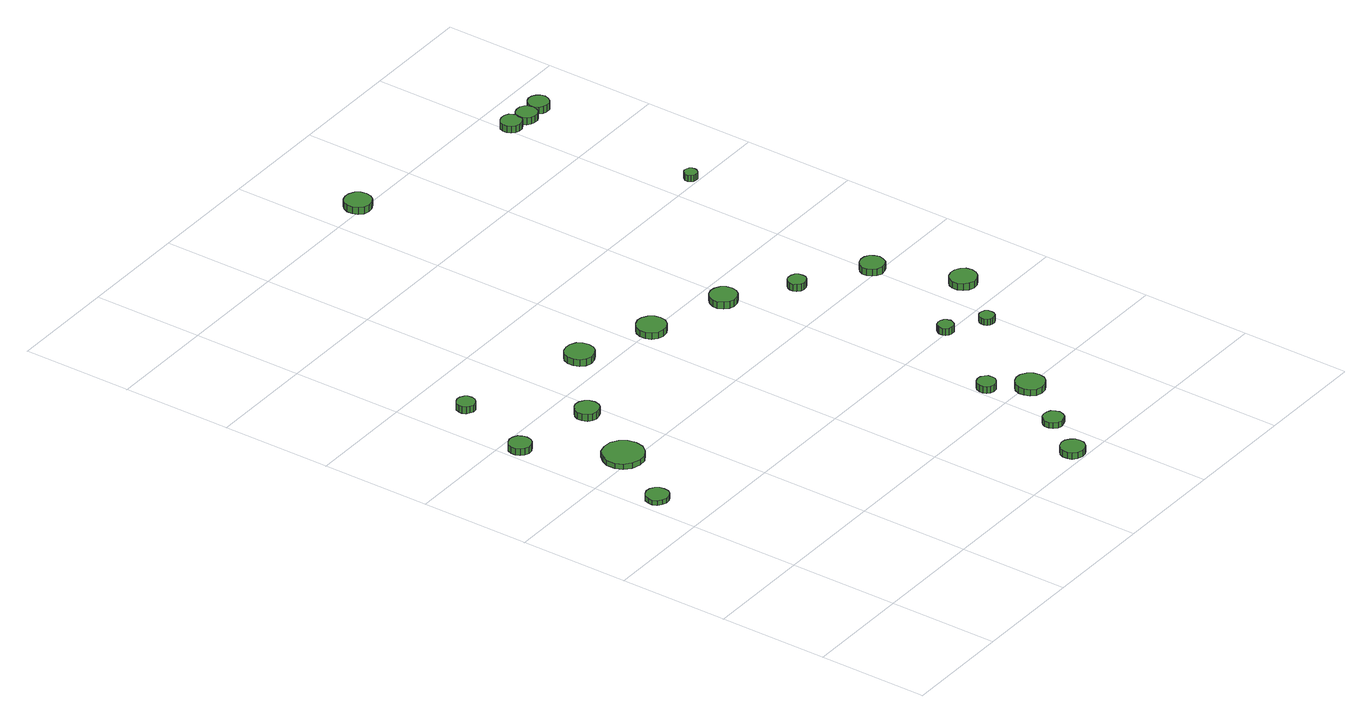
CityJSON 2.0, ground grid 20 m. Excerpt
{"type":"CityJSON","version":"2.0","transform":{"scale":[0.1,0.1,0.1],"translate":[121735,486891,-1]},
"CityObjects":{
"tree1":{"type":"SolitaryVegetationObject","attributes":{"function":"something"},"geometry":[{"type":"MultiSurface","lod":"1","boundaries":[[[0,1,2,3,4,5,6,7,8,9,10,11,12,13,14]],[[15,16,17,18,19,20,21,22,23,24,25,26,27,28,29]],[[0,29,28,1]],[[1,28,27,2]],[[2,27,26,3]],[[3,26,25,4]],[[4,25,24,5]],[[5,24,23,6]],[[6,23,22,7]],[[7,22,21,8]],[[8,21,20,9]],[[9,20,19,10]],[[10,19,18,11]],[[11,18,17,12]],[[12,17,16,13]],[[13,16,15,14]],[[14,15,29,0]]]}]},
"tree2":{"type":"SolitaryVegetationObject","attributes":{"function":"something"},"geometry":[{"type":"MultiSurface","lod":"1","boundaries":[[[30,31,32,33,34,35,36,37,38,39,40,41,42,43,44]],[[45,46,47,48,49,50,51,52,53,54,55,56,57,58,59]],[[30,59,58,31]],[[31,58,57,32]],[[32,57,56,33]],[[33,56,55,34]],[[34,55,54,35]],[[35,54,53,36]],[[36,53,52,37]],[[37,52,51,38]],[[38,51,50,39]],[[39,50,49,40]],[[40,49,48,41]],[[41,48,47,42]],[[42,47,46,43]],[[43,46,45,44]],[[44,45,59,30]]]}]},
"tree3":{"type":"SolitaryVegetationObject","attributes":{"function":"something"},"geometry":[{"type":"MultiSurface","lod":"1","boundaries":[[[60,61,62,63,64,65,66,67,68,69,70,71,72,73,74]],[[75,76,77,78,79,80,81,82,83,84,85,86,87,88,89]],[[60,89,88,61]],[[61,88,87,62]],[[62,87,86,63]],[[63,86,85,64]],[[64,85,84,65]],[[65,84,83,66]],[[66,83,82,67]],[[67,82,81,68]],[[68,81,80,69]],[[69,80,79,70]],[[70,79,78,71]],[[71,78,77,72]],[[72,77,76,73]],[[73,76,75,74]],[[74,75,89,60]]]}]},
"tree4":{"type":"SolitaryVegetationObject","attributes":{"function":"something"},"geometry":[{"type":"MultiSurface","lod":"1","boundaries":[[[90,91,92,93,94,95,96,97,98,99,100,101,102,103,104]],[[105,106,107,108,109,110,111,112,113,114,115,116,117,118,119]],[[90,119,118,91]],[[91,118,117,92]],[[92,117,116,93]],[[93,116,115,94]],[[94,115,114,95]],[[95,114,113,96]],[[96,113,112,97]],[[97,112,111,98]],[[98,111,110,99]],[[99,110,109,100]],[[100,109,108,101]],[[101,108,107,102]],[[102,107,106,103]],[[103,106,105,104]],[[104,105,119,90]]]}]},
"tree5":{"type":"SolitaryVegetationObject","attributes":{"function":"something"},"geometry":[{"type":"MultiSurface","lod":"1","boundaries":[[[120,121,122,123,124,125,126,127,128,129,130,131,132,133,134]],[[135,136,137,138,139,140,141,142,143,144,145,146,147,148,149]],[[120,149,148,121]],[[121,148,147,122]],[[122,147,146,123]],[[123,146,145,124]],[[124,145,144,125]],[[125,144,143,126]],[[126,143,142,127]],[[127,142,141,128]],[[128,141,140,129]],[[129,140,139,130]],[[130,139,138,131]],[[131,138,137,132]],[[132,137,136,133]],[[133,136,135,134]],[[134,135,149,120]]]}]},
"tree6":{"type":"SolitaryVegetationObject","attributes":{"function":"something"},"geometry":[{"type":"MultiSurface","lod":"1","boundaries":[[[150,151,152,153,154,155,156,157,158,159,160,161,162,163,164]],[[165,166,167,168,169,170,171,172,173,174,175,176,177,178,179]],[[150,179,178,151]],[[151,178,177,152]],[[152,177,176,153]],[[153,176,175,154]],[[154,175,174,155]],[[155,174,173,156]],[[156,173,172,157]],[[157,172,171,158]],[[158,171,170,159]],[[159,170,169,160]],[[160,169,168,161]],[[161,168,167,162]],[[162,167,166,163]],[[163,166,165,164]],[[164,165,179,150]]]}]},
"tree7":{"type":"SolitaryVegetationObject","attributes":{"function":"something"},"geometry":[{"type":"MultiSurface","lod":"1","boundaries":[[[180,181,182,183,184,185,186,187,188,189,190,191,192,193,194]],[[195,196,197,198,199,200,201,202,203,204,205,206,207,208,209]],[[180,209,208,181]],[[181,208,207,182]],[[182,207,206,183]],[[183,206,205,184]],[[184,205,204,185]],[[185,204,203,186]],[[186,203,202,187]],[[187,202,201,188]],[[188,201,200,189]],[[189,200,199,190]],[[190,199,198,191]],[[191,198,197,192]],[[192,197,196,193]],[[193,196,195,194]],[[194,195,209,180]]]}]},
"tree8":{"type":"SolitaryVegetationObject","attributes":{"function":"something"},"geometry":[{"type":"MultiSurface","lod":"1","boundaries":[[[210,211,212,213,214,215,216,217,218,219,220,221,222,223,224]],[[225,226,227,228,229,230,231,232,233,234,235,236,237,238,239]],[[210,239,238,211]],[[211,238,237,212]],[[212,237,236,213]],[[213,236,235,214]],[[214,235,234,215]],[[215,234,233,216]],[[216,233,232,217]],[[217,232,231,218]],[[218,231,230,219]],[[219,230,229,220]],[[220,229,228,221]],[[221,228,227,222]],[[222,227,226,223]],[[223,226,225,224]],[[224,225,239,210]]]}]},
"tree9":{"type":"SolitaryVegetationObject","attributes":{"function":"something"},"geometry":[{"type":"MultiSurface","lod":"1","boundaries":[[[240,241,242,243,244,245,246,247,248,249,250,251,252,253,254]],[[255,256,257,258,259,260,261,262,263,264,265,266,267,268,269]],[[240,269,268,241]],[[241,268,267,242]],[[242,267,266,243]],[[243,266,265,244]],[[244,265,264,245]],[[245,264,263,246]],[[246,263,262,247]],[[247,262,261,248]],[[248,261,260,249]],[[249,260,259,250]],[[250,259,258,251]],[[251,258,257,252]],[[252,257,256,253]],[[253,256,255,254]],[[254,255,269,240]]]}]},
"tree10":{"type":"SolitaryVegetationObject","attributes":{"function":"something"},"geometry":[{"type":"MultiSurface","lod":"1","boundaries":[[[270,271,272,273,274,275,276,277,278,279,280,281,282,283,284]],[[285,286,287,288,289,290,291,292,293,294,295,296,297,298,299]],[[270,299,298,271]],[[271,298,297,272]],[[272,297,296,273]],[[273,296,295,274]],[[274,295,294,275]],[[275,294,293,276]],[[276,293,292,277]],[[277,292,291,278]],[[278,291,290,279]],[[279,290,289,280]],[[280,289,288,281]],[[281,288,287,282]],[[282,287,286,283]],[[283,286,285,284]],[[284,285,299,270]]]}]},
"tree11":{"type":"SolitaryVegetationObject","attributes":{"function":"something"},"geometry":[{"type":"MultiSurface","lod":"1","boundaries":[[[300,301,302,303,304,305,306,307,308,309,310,311,312,313,314]],[[315,316,317,318,319,320,321,322,323,324,325,326,327,328,329]],[[300,329,328,301]],[[301,328,327,302]],[[302,327,326,303]],[[303,326,325,304]],[[304,325,324,305]],[[305,324,323,306]],[[306,323,322,307]],[[307,322,321,308]],[[308,321,320,309]],[[309,320,319,310]],[[310,319,318,311]],[[311,318,317,312]],[[312,317,316,313]],[[313,316,315,314]],[[314,315,329,300]]]}]},
"tree12":{"type":"SolitaryVegetationObject","attributes":{"function":"something"},"geometry":[{"type":"MultiSurface","lod":"1","boundaries":[[[330,331,332,333,334,335,336,337,338,339,340,341,342,343,344]],[[345,346,347,348,349,350,351,352,353,354,355,356,357,358,359]],[[330,359,358,331]],[[331,358,357,332]],[[332,357,356,333]],[[333,356,355,334]],[[334,355,354,335]],[[335,354,353,336]],[[336,353,352,337]],[[337,352,351,338]],[[338,351,350,339]],[[339,350,349,340]],[[340,349,348,341]],[[341,348,347,342]],[[342,347,346,343]],[[343,346,345,344]],[[344,345,359,330]]]}]},
"tree13":{"type":"SolitaryVegetationObject","attributes":{"function":"something"},"geometry":[{"type":"MultiSurface","lod":"1","boundaries":[[[360,361,362,363,364,365,366,367,368,369,370,371,372,373,374]],[[375,376,377,378,379,380,381,382,383,384,385,386,387,388,389]],[[360,389,388,361]],[[361,388,387,362]],[[362,387,386,363]],[[363,386,385,364]],[[364,385,384,365]],[[365,384,383,366]],[[366,383,382,367]],[[367,382,381,368]],[[368,381,380,369]],[[369,380,379,370]],[[370,379,378,371]],[[371,378,377,372]],[[372,377,376,373]],[[373,376,375,374]],[[374,375,389,360]]]}]},
"tree14":{"type":"SolitaryVegetationObject","attributes":{"function":"something"},"geometry":[{"type":"MultiSurface","lod":"1","boundaries":[[[390,391,392,393,394,395,396,397,398,399,400,401,402,403,404]],[[405,406,407,408,409,410,411,412,413,414,415,416,417,418,419]],[[390,419,418,391]],[[391,418,417,392]],[[392,417,416,393]],[[393,416,415,394]],[[394,415,414,395]],[[395,414,413,396]],[[396,413,412,397]],[[397,412,411,398]],[[398,411,410,399]],[[399,410,409,400]],[[400,409,408,401]],[[401,408,407,402]],[[402,407,406,403]],[[403,406,405,404]],[[404,405,419,390]]]}]},
"tree15":{"type":"SolitaryVegetationObject","attributes":{"function":"something"},"geometry":[{"type":"MultiSurface","lod":"1","boundaries":[[[420,421,422,423,424,425,426,427,428,429,430,431,432,433,434]],[[435,436,437,438,439,440,441,442,443,444,445,446,447,448,449]],[[420,449,448,421]],[[421,448,447,422]],[[422,447,446,423]],[[423,446,445,424]],[[424,445,444,425]],[[425,444,443,426]],[[426,443,442,427]],[[427,442,441,428]],[[428,441,440,429]],[[429,440,439,430]],[[430,439,438,431]],[[431,438,437,432]],[[432,437,436,433]],[[433,436,435,434]],[[434,435,449,420]]]}]},
"tree16":{"type":"SolitaryVegetationObject","attributes":{"function":"something"},"geometry":[{"type":"MultiSurface","lod":"1","boundaries":[[[450,451,452,453,454,455,456,457,458,459,460,461,462,463,464]],[[465,466,467,468,469,470,471,472,473,474,475,476,477,478,479]],[[450,479,478,451]],[[451,478,477,452]],[[452,477,476,453]],[[453,476,475,454]],[[454,475,474,455]],[[455,474,473,456]],[[456,473,472,457]],[[457,472,471,458]],[[458,471,470,459]],[[459,470,469,460]],[[460,469,468,461]],[[461,468,467,462]],[[462,467,466,463]],[[463,466,465,464]],[[464,465,479,450]]]}]},
"tree17":{"type":"SolitaryVegetationObject","attributes":{"function":"something"},"geometry":[{"type":"MultiSurface","lod":"1","boundaries":[[[480,481,482,483,484,485,486,487,488,489,490,491,492,493,494]],[[495,496,497,498,499,500,501,502,503,504,505,506,507,508,509]],[[480,509,508,481]],[[481,508,507,482]],[[482,507,506,483]],[[483,506,505,484]],[[484,505,504,485]],[[485,504,503,486]],[[486,503,502,487]],[[487,502,501,488]],[[488,501,500,489]],[[489,500,499,490]],[[490,499,498,491]],[[491,498,497,492]],[[492,497,496,493]],[[493,496,495,494]],[[494,495,509,480]]]}]},
"tree18":{"type":"SolitaryVegetationObject","attributes":{"function":"something"},"geometry":[{"type":"MultiSurface","lod":"1","boundaries":[[[510,511,512,513,514,515,516,517,518,519,520,521,522,523,524]],[[525,526,527,528,529,530,531,532,533,534,535,536,537,538,539]],[[510,539,538,511]],[[511,538,537,512]],[[512,537,536,513]],[[513,536,535,514]],[[514,535,534,515]],[[515,534,533,516]],[[516,533,532,517]],[[517,532,531,518]],[[518,531,530,519]],[[519,530,529,520]],[[520,529,528,521]],[[521,528,527,522]],[[522,527,526,523]],[[523,526,525,524]],[[524,525,539,510]]]}]},
"tree19":{"type":"SolitaryVegetationObject","attributes":{"function":"something"},"geometry":[{"type":"MultiSurface","lod":"1","boundaries":[[[540,541,542,543,544,545,546,547,548,549,550,551,552,553,554]],[[555,556,557,558,559,560,561,562,563,564,565,566,567,568,569]],[[540,569,568,541]],[[541,568,567,542]],[[542,567,566,543]],[[543,566,565,544]],[[544,565,564,545]],[[545,564,563,546]],[[546,563,562,547]],[[547,562,561,548]],[[548,561,560,549]],[[549,560,559,550]],[[550,559,558,551]],[[551,558,557,552]],[[552,557,556,553]],[[553,556,555,554]],[[554,555,569,540]]]}]},
"tree20":{"type":"SolitaryVegetationObject","attributes":{"function":"something"},"geometry":[{"type":"MultiSurface","lod":"1","boundaries":[[[570,571,572,573,574,575,576,577,578,579,580,581,582,583,584]],[[585,586,587,588,589,590,591,592,593,594,595,596,597,598,599]],[[570,599,598,571]],[[571,598,597,572]],[[572,597,596,573]],[[573,596,595,574]],[[574,595,594,575]],[[575,594,593,576]],[[576,593,592,577]],[[577,592,591,578]],[[578,591,590,579]],[[579,590,589,580]],[[580,589,588,581]],[[581,588,587,582]],[[582,587,586,583]],[[583,586,585,584]],[[584,585,599,570]]]}]},
"tree21":{"type":"SolitaryVegetationObject","attributes":{"function":"something"},"geometry":[{"type":"MultiSurface","lod":"1","boundaries":[[[600,601,602,603,604,605,606,607,608,609,610,611,612,613,614]],[[615,616,617,618,619,620,621,622,623,624,625,626,627,628,629]],[[600,629,628,601]],[[601,628,627,602]],[[602,627,626,603]],[[603,626,625,604]],[[604,625,624,605]],[[605,624,623,606]],[[606,623,622,607]],[[607,622,621,608]],[[608,621,620,609]],[[609,620,619,610]],[[610,619,618,611]],[[611,618,617,612]],[[612,617,616,613]],[[613,616,615,614]],[[614,615,629,600]]]}]},
"tree22":{"type":"SolitaryVegetationObject","attributes":{"function":"something"},"geometry":[{"type":"MultiSurface","lod":"1","boundaries":[[[630,631,632,633,634,635,636,637,638,639,640,641,642,643,644]],[[645,646,647,648,649,650,651,652,653,654,655,656,657,658,659]],[[630,659,658,631]],[[631,658,657,632]],[[632,657,656,633]],[[633,656,655,634]],[[634,655,654,635]],[[635,654,653,636]],[[636,653,652,637]],[[637,652,651,638]],[[638,651,650,639]],[[639,650,649,640]],[[640,649,648,641]],[[641,648,647,642]],[[642,647,646,643]],[[643,646,645,644]],[[644,645,659,630]]]}]}
},
"vertices":[
[54,499,15],[53,507,15],[48,514,15],[40,518,15],[32,519,15],[24,516,15],[17,511,15],[14,503,15],[14,494,15],[17,487,15],[24,481,15],[32,478,15],[40,479,15],[48,483,15],[53,490,15],[53,490,6],[48,483,6],[40,479,6],[32,478,6],[24,481,6],[17,487,6],[14,494,6],[14,503,6],[17,511,6],[24,516,6],[32,519,6],[40,518,6],[48,514,6],[53,507,6],[54,499,6],
[46,769,19],[44,777,19],[40,784,19],[32,788,19],[24,789,19],[16,786,19],[10,781,19],[7,773,19],[7,765,19],[10,757,19],[16,752,19],[24,749,19],[32,750,19],[40,754,19],[44,761,19],[44,761,6],[40,754,6],[32,750,6],[24,749,6],[16,752,6],[10,757,6],[7,765,6],[7,773,6],[10,781,6],[16,786,6],[24,789,6],[32,788,6],[40,784,6],[44,777,6],[46,769,6],
[140,616,16],[137,631,16],[128,643,16],[115,651,16],[100,652,16],[85,648,16],[74,637,16],[68,624,16],[68,608,16],[74,595,16],[85,585,16],[100,580,16],[115,581,16],[128,589,16],[137,601,16],[137,601,6],[128,589,6],[115,581,6],[100,580,6],[85,585,6],[74,595,6],[68,608,6],[68,624,6],[74,637,6],[85,648,6],[100,652,6],[115,651,6],[128,643,6],[137,631,6],[140,616,6],
[88,910,22],[87,917,22],[83,922,22],[77,926,22],[70,927,22],[63,924,22],[58,920,22],[55,913,22],[55,907,22],[58,900,22],[63,896,22],[70,893,22],[77,894,22],[83,898,22],[87,903,22],[87,903,9],[83,898,9],[77,894,9],[70,893,9],[63,896,9],[58,900,9],[55,907,9],[55,913,9],[58,920,9],[63,924,9],[70,927,9],[77,926,9],[83,922,9],[87,917,9],[88,910,9],
[196,739,20],[194,748,20],[189,755,20],[181,760,20],[172,761,20],[164,758,20],[157,752,20],[153,744,20],[153,735,20],[157,726,20],[164,720,20],[172,718,20],[181,719,20],[189,723,20],[194,730,20],[194,730,7],[189,723,7],[181,719,7],[172,718,7],[164,720,7],[157,726,7],[153,735,7],[153,744,7],[157,752,7],[164,758,7],[172,761,7],[181,760,7],[189,755,7],[194,748,7],[196,739,7],
[564,23,18],[563,32,18],[557,39,18],[550,44,18],[541,45,18],[532,42,18],[525,36,18],[522,28,18],[522,19,18],[525,11,18],[532,5,18],[541,2,18],[550,3,18],[557,7,18],[563,15,18],[563,15,6],[557,7,6],[550,3,6],[541,2,6],[532,5,6],[525,11,6],[522,19,6],[522,28,6],[525,36,6],[532,42,6],[541,45,6],[550,44,6],[557,39,6],[563,32,6],[564,23,6],
[333,848,19],[331,859,19],[325,868,19],[315,873,19],[305,874,19],[294,871,19],[286,864,19],[282,854,19],[282,843,19],[286,833,19],[294,826,19],[305,822,19],[315,824,19],[325,829,19],[331,838,19],[331,838,6],[325,829,6],[315,824,6],[305,822,6],[294,826,6],[286,833,6],[282,843,6],[282,854,6],[286,864,6],[294,871,6],[305,874,6],[315,873,6],[325,868,6],[331,859,6],[333,848,6],
[618,102,16],[616,109,16],[612,116,16],[605,119,16],[597,120,16],[590,118,16],[584,113,16],[581,106,16],[581,98,16],[584,91,16],[590,86,16],[597,84,16],[605,85,16],[612,88,16],[616,95,16],[616,95,5],[612,88,5],[605,85,5],[597,84,5],[590,86,5],[584,91,5],[581,98,5],[581,106,5],[584,113,5],[590,118,5],[597,120,5],[605,119,5],[612,116,5],[616,109,5],[618,102,5],
[470,801,17],[468,811,17],[461,820,17],[452,826,17],[441,827,17],[431,823,17],[423,816,17],[418,806,17],[418,795,17],[423,785,17],[431,778,17],[441,775,17],[452,776,17],[461,781,17],[468,790,17],[468,790,5],[461,781,5],[452,776,5],[441,775,5],[431,778,5],[423,785,5],[418,795,5],[418,806,5],[423,816,5],[431,823,5],[441,827,5],[452,826,5],[461,820,5],[468,811,5],[470,801,5],
[636,251,19],[635,258,19],[631,263,19],[625,267,19],[618,268,19],[611,265,19],[606,261,19],[603,254,19],[603,247,19],[606,241,19],[611,236,19],[618,234,19],[625,235,19],[631,239,19],[635,244,19],[635,244,6],[631,239,6],[625,235,6],[618,234,6],[611,236,6],[606,241,6],[603,247,6],[603,254,6],[606,261,6],[611,265,6],[618,268,6],[625,267,6],[631,263,6],[635,258,6],[636,251,6],
[689,194,17],[687,204,17],[681,213,17],[671,219,17],[661,220,17],[650,216,17],[642,209,17],[638,199,17],[638,189,17],[642,179,17],[650,171,17],[661,168,17],[671,169,17],[681,175,17],[687,183,17],[687,183,5],[681,175,5],[671,169,5],[661,168,5],[650,171,5],[642,179,5],[638,189,5],[638,199,5],[642,209,5],[650,216,5],[661,220,5],[671,219,5],[681,213,5],[687,204,5],[689,194,5],
[608,755,19],[606,765,19],[600,773,19],[591,778,19],[581,779,19],[572,776,19],[565,769,19],[560,760,19],[560,750,19],[565,741,19],[572,734,19],[581,731,19],[591,732,19],[600,737,19],[606,745,19],[606,745,6],[600,737,6],[591,732,6],[581,731,6],[572,734,6],[565,741,6],[560,750,6],[560,760,6],[565,769,6],[572,776,6],[581,779,6],[591,778,6],[600,773,6],[606,765,6],[608,755,6],
[731,402,23],[729,407,23],[726,412,23],[721,415,23],[715,416,23],[709,414,23],[705,410,23],[703,405,23],[703,399,23],[705,393,23],[709,389,23],[715,388,23],[721,388,23],[726,391,23],[729,396,23],[729,396,10],[726,391,10],[721,388,10],[715,388,10],[709,389,10],[705,393,10],[703,399,10],[703,405,10],[705,410,10],[709,414,10],[715,416,10],[721,415,10],[726,412,10],[729,407,10],[731,402,10],
[489,1406,23],[487,1416,23],[481,1424,23],[472,1429,23],[463,1430,23],[453,1427,23],[446,1420,23],[442,1411,23],[442,1401,23],[446,1392,23],[453,1385,23],[463,1382,23],[472,1383,23],[481,1388,23],[487,1396,23],[487,1396,10],[481,1388,10],[472,1383,10],[463,1382,10],[453,1385,10],[446,1392,10],[442,1401,10],[442,1411,10],[446,1420,10],[453,1427,10],[463,1430,10],[472,1429,10],[481,1424,10],[487,1416,10],[489,1406,10],
[794,364,21],[793,370,21],[790,375,21],[785,377,21],[779,378,21],[774,376,21],[770,372,21],[768,367,21],[768,362,21],[770,356,21],[774,353,21],[779,351,21],[785,352,21],[790,354,21],[793,359,21],[793,359,9],[790,354,9],[785,352,9],[779,351,9],[774,353,9],[770,356,9],[768,362,9],[768,367,9],[770,372,9],[774,376,9],[779,378,9],[785,377,9],[790,375,9],[793,370,9],[794,364,9],
[703,680,22],[702,687,22],[698,692,22],[692,695,22],[685,696,22],[679,694,22],[674,689,22],[671,683,22],[671,677,22],[674,671,22],[679,666,22],[685,664,22],[692,665,22],[698,668,22],[702,673,22],[702,673,9],[698,668,9],[692,665,9],[685,664,9],[679,666,9],[674,671,9],[671,677,9],[671,683,9],[674,689,9],[679,694,9],[685,696,9],[692,695,9],[698,692,9],[702,687,9],[703,680,9],
[813,603,29],[811,611,29],[806,619,29],[798,623,29],[789,624,29],[780,621,29],[774,615,29],[770,607,29],[770,598,29],[774,590,29],[780,584,29],[789,581,29],[798,582,29],[806,586,29],[811,594,29],[811,594,16],[806,586,16],[798,582,16],[789,581,16],[780,584,16],[774,590,16],[770,598,16],[770,607,16],[774,615,16],[780,621,16],[789,624,16],[798,623,16],[806,619,16],[811,611,16],[813,603,16],
[871,459,27],[869,468,27],[863,476,27],[854,481,27],[844,482,27],[835,479,27],[827,473,27],[823,464,27],[823,454,27],[827,445,27],[835,438,27],[844,435,27],[854,436,27],[863,441,27],[869,449,27],[869,449,14],[863,441,14],[854,436,14],[844,435,14],[835,438,14],[827,445,14],[823,454,14],[823,464,14],[827,473,14],[835,479,14],[844,482,14],[854,481,14],[863,476,14],[869,468,14],[871,459,14],
[863,1010,22],[862,1015,22],[859,1019,22],[855,1021,22],[850,1022,22],[845,1020,22],[842,1017,22],[840,1013,22],[840,1008,22],[842,1004,22],[845,1000,22],[850,999,22],[855,999,22],[859,1002,22],[862,1006,22],[862,1006,10],[859,1002,10],[855,999,10],[850,999,10],[845,1000,10],[842,1004,10],[840,1008,10],[840,1013,10],[842,1017,10],[845,1020,10],[850,1022,10],[855,1021,10],[859,1019,10],[862,1015,10],[863,1010,10],
[823,1338,25],[821,1345,25],[817,1352,25],[810,1356,25],[802,1356,25],[795,1354,25],[789,1349,25],[786,1342,25],[786,1334,25],[789,1327,25],[795,1322,25],[802,1319,25],[810,1320,25],[817,1324,25],[821,1330,25],[821,1330,12],[817,1324,12],[810,1320,12],[802,1319,12],[795,1322,12],[789,1327,12],[786,1334,12],[786,1342,12],[789,1349,12],[795,1354,12],[802,1356,12],[810,1356,12],[817,1352,12],[821,1345,12],[823,1338,12],
[857,1331,26],[855,1339,26],[851,1345,26],[844,1349,26],[836,1349,26],[829,1347,26],[823,1342,26],[820,1335,26],[820,1327,26],[823,1320,26],[829,1315,26],[836,1313,26],[844,1313,26],[851,1317,26],[855,1323,26],[855,1323,13],[851,1317,13],[844,1313,13],[836,1313,13],[829,1315,13],[823,1320,13],[820,1327,13],[820,1335,13],[823,1342,13],[829,1347,13],[836,1349,13],[844,1349,13],[851,1345,13],[855,1339,13],[857,1331,13],
[895,1334,26],[893,1342,26],[888,1348,26],[882,1352,26],[874,1353,26],[867,1350,26],[861,1345,26],[858,1338,26],[858,1330,26],[861,1323,26],[867,1318,26],[874,1316,26],[882,1316,26],[888,1320,26],[893,1327,26],[893,1327,13],[888,1320,13],[882,1316,13],[874,1316,13],[867,1318,13],[861,1323,13],[858,1330,13],[858,1338,13],[861,1345,13],[867,1350,13],[874,1353,13],[882,1352,13],[888,1348,13],[893,1342,13],[895,1334,13]
]}
